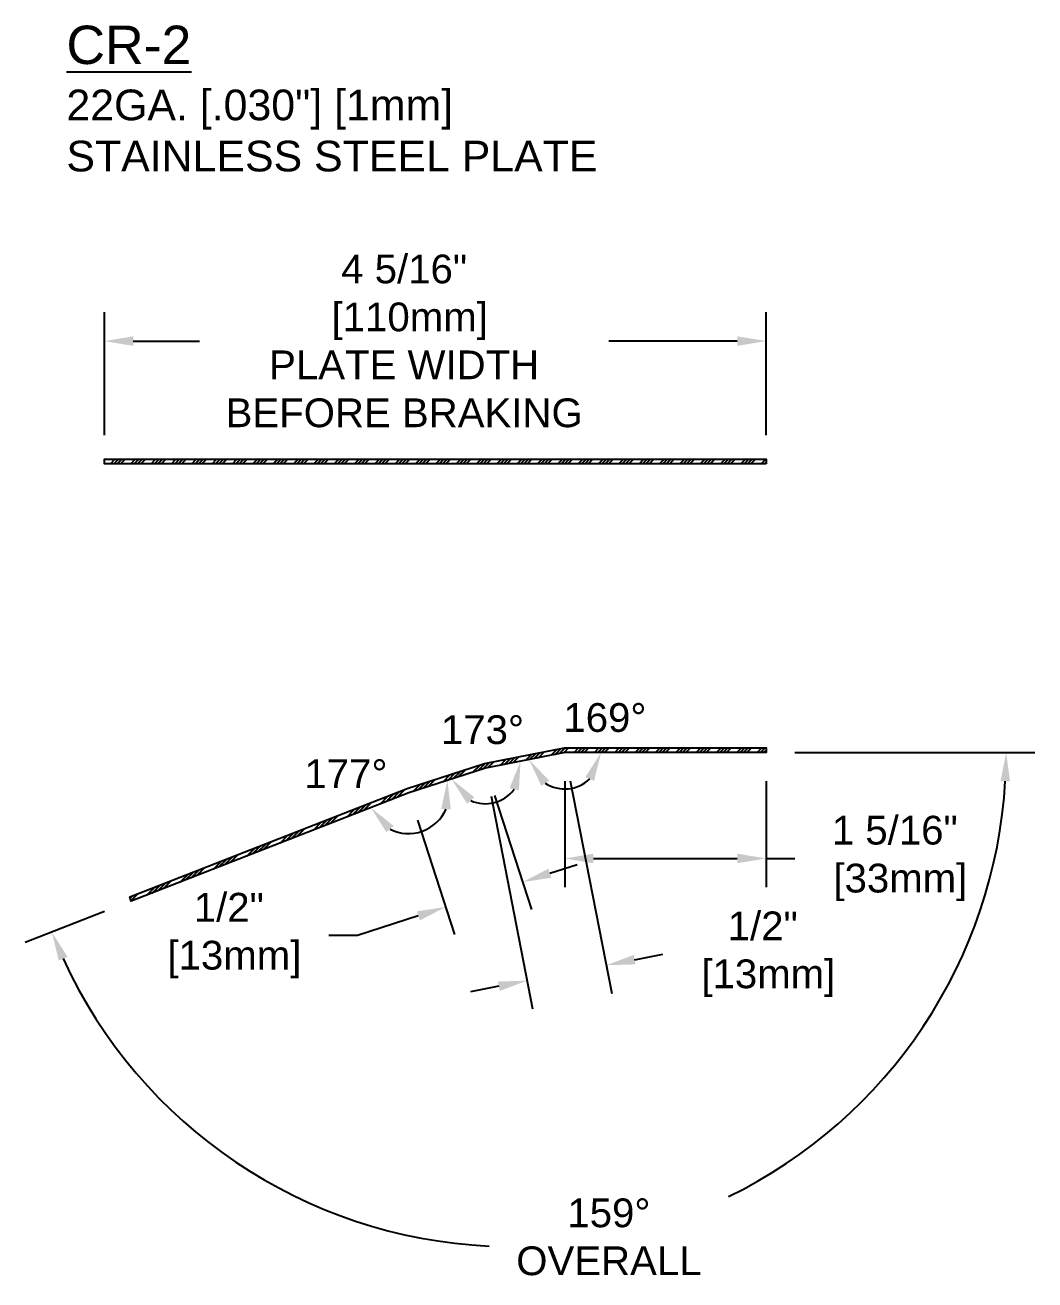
# Model space of a CAD drawing. Header units: inches. Extents: x -4 to 30.6, y -4.8 to 4.6.
# Drawn here: x 24.04 to 30.63, y -4.77 to 3.41 of the extents above; entities that cross this region are included whole.
import ezdxf

# ---------------------------------------------------------------- set-up
doc = ezdxf.new("R2010")
doc.units = ezdxf.units.IN
doc.header["$MEASUREMENT"] = 0
for name, color, linetype in [('Border', 7, 'Continuous'), ('Dimensions', 3, 'Continuous'), ('Metals', 7, 'Continuous'), ('Text', 2, 'Continuous')]:
    doc.layers.add(name, color=color, linetype=linetype)
doc.styles.add('Arial', font='arial.ttf')
doc.dimstyles.new('Arial', dxfattribs={"dimtxt": 0.1875, "dimasz": 0.1875, "dimexe": 0.1875, "dimexo": 0.1875, "dimgap": 0.1875, "dimtad": 0, "dimtih": 1, "dimtoh": 1, "dimdec": 4, "dimzin": 0, "dimdsep": 46, "dimlunit": 4, "dimtxsty": 'Arial', "dimcen": 0.09, "dimadec": 0, "dimazin": 0, "dimtfac": 1, "dimtdec": 4, "dimtofl": 0, "dimtmove": 0, "dimatfit": 3, "dimfxl": 0, "dimfrac": 2, "dimtolj": 1, "dimtzin": 0, "dimarcsym": 0})
pattern_1 = [(45, (0.24574, -0.341), (-0.06629126, 0.06629126), []), (45, (0.26784, -0.341), (-0.06629126, 0.06629126), []), (45, (0.289935, -0.341), (-0.06629126, 0.06629126), []), (45, (0.31203, -0.341), (-0.06629126, 0.06629126), [])]

# ---------------------------------------------------------------- blocks, each defined once
blk = doc.blocks.new('*D22')
at = {"layer": 'Defpoints', "color": 0}
for p in [(28.874, 1.3455), (24.5615, 0.5457), (28.874, 0.5457)]:
    blk.add_point(p, dxfattribs=at)
at = {"layer": 'Dimensions', "color": 0, "lineweight": -2}
for p, q in [((24.5615, 0.7332), (24.5615, 1.533)), ((28.874, 0.7332), (28.874, 1.533)), ((24.749, 1.3455), (25.1806, 1.3455)), ((28.6865, 1.3455), (27.8489, 1.3455))]:
    blk.add_line(p, q, dxfattribs=at)
at = {"layer": 'Dimensions', "color": 0}
for points in [[(24.749, 1.3767), (24.749, 1.3142), (24.5615, 1.3455)], [(28.6865, 1.3767), (28.6865, 1.3142), (28.874, 1.3455)]]:
    blk.add_solid(points, dxfattribs=at)
at = {"layer": 'Dimensions', "color": 0, "insert": (26.5148, 1.3455), "char_height": 0.1875, "attachment_point": 5, "style": 'Arial'}
blk.add_mtext('\\A1;4 5/16"\\P [110mm]\\PPLATE WIDTH\\PBEFORE BRAKING', dxfattribs=at)
blk = doc.blocks.new('*D23')
at = {"layer": 'Defpoints', "color": 0}
for p in [(27.5615, -1.3369), (28.874, -1.3369), (28.874, -2.0275)]:
    blk.add_point(p, dxfattribs=at)
at = {"layer": 'Dimensions', "color": 0, "lineweight": -2}
for p, q in [((27.5615, -1.5244), (27.5615, -2.215)), ((28.874, -1.5244), (28.874, -2.215)), ((27.749, -2.0275), (28.6865, -2.0275)), ((28.874, -2.0275), (29.0615, -2.0275))]:
    blk.add_line(p, q, dxfattribs=at)
at = {"layer": 'Dimensions', "color": 0}
for points in [[(27.749, -1.9962), (27.749, -2.0587), (27.5615, -2.0275)], [(28.6865, -1.9962), (28.6865, -2.0587), (28.874, -2.0275)]]:
    blk.add_solid(points, dxfattribs=at)
at = {"layer": 'Dimensions', "color": 0, "insert": (29.7135, -2.0275), "char_height": 0.1875, "attachment_point": 5, "style": 'Arial'}
blk.add_mtext('\\A1;1 5/16"\\P [33mm]', dxfattribs=at)
blk = doc.blocks.new('*D24')
at = {"layer": 'Defpoints', "color": 0}
for p in [(27.5617, -1.3369), (27.0451, -1.4378), (27.316, -2.8243)]:
    blk.add_point(p, dxfattribs=at)
at = {"layer": 'Dimensions', "color": 0, "lineweight": -2}
for p, q in [((27.5977, -1.5209), (27.8686, -2.9074)), ((27.0811, -1.6218), (27.352, -3.0084)), ((28.0166, -2.6875), (28.2006, -2.6515)), ((27.132, -2.8603), (26.948, -2.8962))]:
    blk.add_line(p, q, dxfattribs=at)
at = {"layer": 'Dimensions', "color": 0}
for points in [[(28.0106, -2.6568), (28.0226, -2.7181), (27.8326, -2.7234)], [(27.126, -2.8296), (27.138, -2.891), (27.316, -2.8243)]]:
    blk.add_solid(points, dxfattribs=at)
at = {"layer": 'Dimensions', "color": 0, "insert": (28.8527, -2.6515), "char_height": 0.1875, "attachment_point": 5, "style": 'Arial'}
blk.add_mtext('\\A1;1/2"\\P [13mm]', dxfattribs=at)
blk = doc.blocks.new('*D25')
at = {"layer": 'Defpoints', "color": 0}
for p in [(27.0451, -1.4378), (26.5444, -1.6001), (26.7855, -2.344)]:
    blk.add_point(p, dxfattribs=at)
at = {"layer": 'Dimensions', "color": 0, "lineweight": -2}
for p, q in [((27.1029, -1.6162), (27.344, -2.3602)), ((26.6022, -1.7784), (26.8433, -2.5224)), ((27.4646, -2.124), (27.643, -2.0662)), ((26.6071, -2.4018), (26.2113, -2.5301)), ((26.2113, -2.5301), (26.0238, -2.5301))]:
    blk.add_line(p, q, dxfattribs=at)
at = {"layer": 'Dimensions', "color": 0}
for points in [[(27.455, -2.0943), (27.4742, -2.1537), (27.2862, -2.1818)], [(26.5975, -2.3721), (26.6168, -2.4316), (26.7855, -2.344)]]:
    blk.add_solid(points, dxfattribs=at)
at = {"layer": 'Dimensions', "color": 0, "insert": (25.3718, -2.5301), "char_height": 0.1875, "attachment_point": 5, "style": 'Arial'}
blk.add_mtext('\\A1;1/2"\\P [13mm]', dxfattribs=at)
blk = doc.blocks.new('*D26')
at = {"layer": 'Defpoints', "color": 0}
for p in [(27.0451, -1.4378), (26.5444, -1.6001), (26.5444, -1.6001), (26.7448, -1.7738), (24.7361, -2.3059)]:
    blk.add_point(p, dxfattribs=at)
at = {"layer": 'Dimensions', "color": 0, "lineweight": -2}
blk.add_arc((26.5444, -1.6001), 0.2652, 242.72238, 336.55452, dxfattribs=at)
at = {"layer": 'Dimensions', "color": 0}
for points in [[(26.7565, -1.7041), (26.819, -1.7071), (26.7967, -1.5183)], [(26.3996, -1.8567), (26.4461, -1.8149), (26.2973, -1.6965)]]:
    blk.add_solid(points, dxfattribs=at)
at = {"layer": 'Dimensions', "color": 0, "insert": (26.1354, -1.475), "char_height": 0.1875, "attachment_point": 5, "style": 'Arial'}
blk.add_mtext('\\A1;177°', dxfattribs=at)
blk = doc.blocks.new('*D27')
at = {"layer": 'Defpoints', "color": 0}
for p in [(27.5615, -1.3369), (27.0451, -1.4378), (27.0451, -1.4378), (26.5444, -1.6001), (26.9875, -1.6633)]:
    blk.add_point(p, dxfattribs=at)
at = {"layer": 'Dimensions', "color": 0, "lineweight": -2}
blk.add_arc((27.0451, -1.4378), 0.2327, 245.46784, 323.54483, dxfattribs=at)
at = {"layer": 'Dimensions', "color": 0}
for points in [[(27.2018, -1.5692), (27.2628, -1.583), (27.2735, -1.3932)], [(26.9252, -1.6703), (26.9718, -1.6287), (26.8238, -1.5096)]]:
    blk.add_solid(points, dxfattribs=at)
at = {"layer": 'Dimensions', "color": 0, "insert": (27.0254, -1.1891), "char_height": 0.1875, "attachment_point": 5, "style": 'Arial'}
blk.add_mtext('\\A1;173°', dxfattribs=at)
blk = doc.blocks.new('*D28')
at = {"layer": 'Defpoints', "color": 0}
for p in [(27.5615, -1.3369), (27.5615, -1.3369), (28.874, -1.3369), (27.0451, -1.4378), (27.4703, -1.5557)]:
    blk.add_point(p, dxfattribs=at)
at = {"layer": 'Dimensions', "color": 0, "lineweight": -2}
blk.add_arc((27.5615, -1.3369), 0.2371, 237.6509, 313.40788, dxfattribs=at)
at = {"layer": 'Dimensions', "color": 0}
for points in [[(27.4089, -1.5548), (27.4605, -1.5195), (27.3289, -1.3824)], [(27.6957, -1.4968), (27.7531, -1.5215), (27.7986, -1.3369)]]:
    blk.add_solid(points, dxfattribs=at)
at = {"layer": 'Dimensions', "color": 0, "insert": (27.8237, -1.1098), "char_height": 0.1875, "attachment_point": 5, "style": 'Arial'}
blk.add_mtext('\\A1;169°', dxfattribs=at)
blk = doc.blocks.new('*D29')
at = {"layer": 'Defpoints', "color": 0}
for p in [(27.5615, -1.3369), (28.874, -1.3369), (26.5444, -1.6001), (24.7361, -2.3059), (26.3425, -4.4363)]:
    blk.add_point(p, dxfattribs=at)
at = {"layer": 'Dimensions', "color": 0, "lineweight": -2}
for p, q in [((29.0615, -1.3369), (30.627, -1.3369)), ((24.5615, -2.3741), (24.0436, -2.5763))]:
    blk.add_line(p, q, dxfattribs=at)
for start, end in [(295.99785, 356.66408), (204.65893, 267.33825)]:
    blk.add_arc((27.2186, -1.3369), 3.2208, start, end, dxfattribs=at)
at = {"layer": 'Dimensions', "color": 0}
for points in [[(30.4028, -1.5234), (30.4652, -1.5252), (30.4395, -1.3369)], [(24.2627, -2.6929), (24.3203, -2.6685), (24.2183, -2.5081)]]:
    blk.add_solid(points, dxfattribs=at)
at = {"layer": 'Dimensions', "color": 0, "insert": (27.8497, -4.4953), "char_height": 0.1875, "attachment_point": 5, "style": 'Arial'}
blk.add_mtext('\\A1;159°\\POVERALL', dxfattribs=at)

msp = doc.modelspace()

# ---------------------------------------------------------------- hatches: boundary and pattern name
at = {"layer": 'Border'}
h = msp.add_hatch(dxfattribs=at)
h.set_pattern_fill('ANSI34', color=256, scale=0.125, style=0)
h.set_pattern_definition(pattern_1)
h.paths.add_polyline_path([(27.56151, -1.3369), (28.87401, -1.3369), (28.87401, -1.3069), (27.5598, -1.3069), (27.03866, -1.40851), (26.53354, -1.57212), (24.72588, -2.27773), (24.73614, -2.30592), (26.54442, -1.60007), (27.04514, -1.43782)])
at = {"layer": 'Metals'}
h = msp.add_hatch(dxfattribs=at)
h.set_pattern_fill('ANSI34', color=256, scale=0.125, style=0)
h.set_pattern_definition(pattern_1)
h.paths.add_polyline_path([(28.87401, 0.54573), (28.87401, 0.57573), (24.56151, 0.57573), (24.56151, 0.54573)])

# ---------------------------------------------------------------- linework, layer by layer
msp.add_lwpolyline([(28.87401, 0.54573), (24.56151, 0.54573), (24.56151, 0.57573), (28.87401, 0.57573)], close=True)
msp.add_lwpolyline([(26.53354, -1.57212), (27.03866, -1.40851), (27.5598, -1.3069), (28.87401, -1.3069), (28.87401, -1.3369), (27.56151, -1.3369), (27.04514, -1.43782), (26.54442, -1.60007), (24.73614, -2.30592), (24.72588, -2.27773)], close=True, dxfattribs=at)

# ---------------------------------------------------------------- texts
at = {"layer": 'Text', "insert": (24.31289, 3.40177), "char_height": 0.25, "width": 5.46875, "attachment_point": 1, "style": 'Arial'}
msp.add_mtext('{\\LCR-2\\P\\H0.8x;\\l22GA. [.030"] [1mm]\\PSTAINLESS STEEL PLATE}', dxfattribs=at)

# ---------------------------------------------------------------- dimensions: what is measured, and where the dimension line sits
at = {"layer": 'Dimensions'}
dim = msp.add_linear_dim(base=(28.87401, 1.34547), p1=(24.56151, 0.54573), p2=(28.87401, 0.54573), text='<>\\PPLATE WIDTH\\PBEFORE BRAKING', dimstyle='Arial', override={"dimpost": '\\X'}, dxfattribs=at)
dim.commit()
dim.dimension.update_dxf_attribs({"geometry": '*D22', "text_midpoint": (26.51475, 1.34547), "dimtype": 160})
for base, line1, line2, picture, middle in [((27.47031, -1.5557), ((28.87401, -1.3369), (27.56151, -1.3369)), ((27.04514, -1.43782), (27.56151, -1.3369)), '*D28', (27.82374, -1.10976)), ((26.98749, -1.66327), ((27.04514, -1.43782), (27.56151, -1.3369)), ((26.54442, -1.60007), (27.04514, -1.43782)), '*D27', (27.02536, -1.18912)), ((26.74482, -1.7738), ((26.54442, -1.60007), (27.04514, -1.43782)), ((26.54442, -1.60007), (24.73614, -2.30592)), '*D26', (26.1354, -1.47505))]:
    dim = msp.add_angular_dim_2l(base=base, line1=line1, line2=line2, dimstyle='Arial', override={"dimpost": '\\X', "dimtmove": 1}, dxfattribs=at)
    dim.commit()
    dim.dimension.update_dxf_attribs({"geometry": picture, "text_midpoint": middle, "dimtype": 162})
dim = msp.add_angular_dim_2l(base=(26.34247, -4.43629), line1=((28.87401, -1.3369), (27.56151, -1.3369)), line2=((26.54442, -1.60007), (24.73614, -2.30592)), text='<>\\POVERALL', dimstyle='Arial', override={"dimpost": '\\X'}, dxfattribs=at)
dim.commit()
dim.dimension.update_dxf_attribs({"geometry": '*D29', "text_midpoint": (27.84974, -4.4953), "dimtype": 162})
for base, p1, p2, angle, picture, middle in [((27.31601, -2.82434), (27.56173, -1.3369), (27.04514, -1.43782), 191.05408, '*D24', (28.85268, -2.65151)), ((26.78549, -2.34405), (27.04514, -1.43782), (26.54442, -1.60007), 197.953892, '*D25', (25.37179, -2.5301))]:
    dim = msp.add_linear_dim(base=base, p1=p1, p2=p2, angle=angle, dimstyle='Arial', override={"dimpost": '\\X'}, dxfattribs=at)
    dim.commit()
    dim.dimension.update_dxf_attribs({"geometry": picture, "text_midpoint": middle, "dimtype": 161})
dim = msp.add_linear_dim(base=(28.87401, -2.02745), p1=(27.56151, -1.3369), p2=(28.87401, -1.3369), dimstyle='Arial', override={"dimpost": '\\X'}, dxfattribs=at)
dim.commit()
dim.dimension.update_dxf_attribs({"geometry": '*D23', "text_midpoint": (29.71354, -2.02745), "dimtype": 160})

doc.saveas('drawing.dxf')
